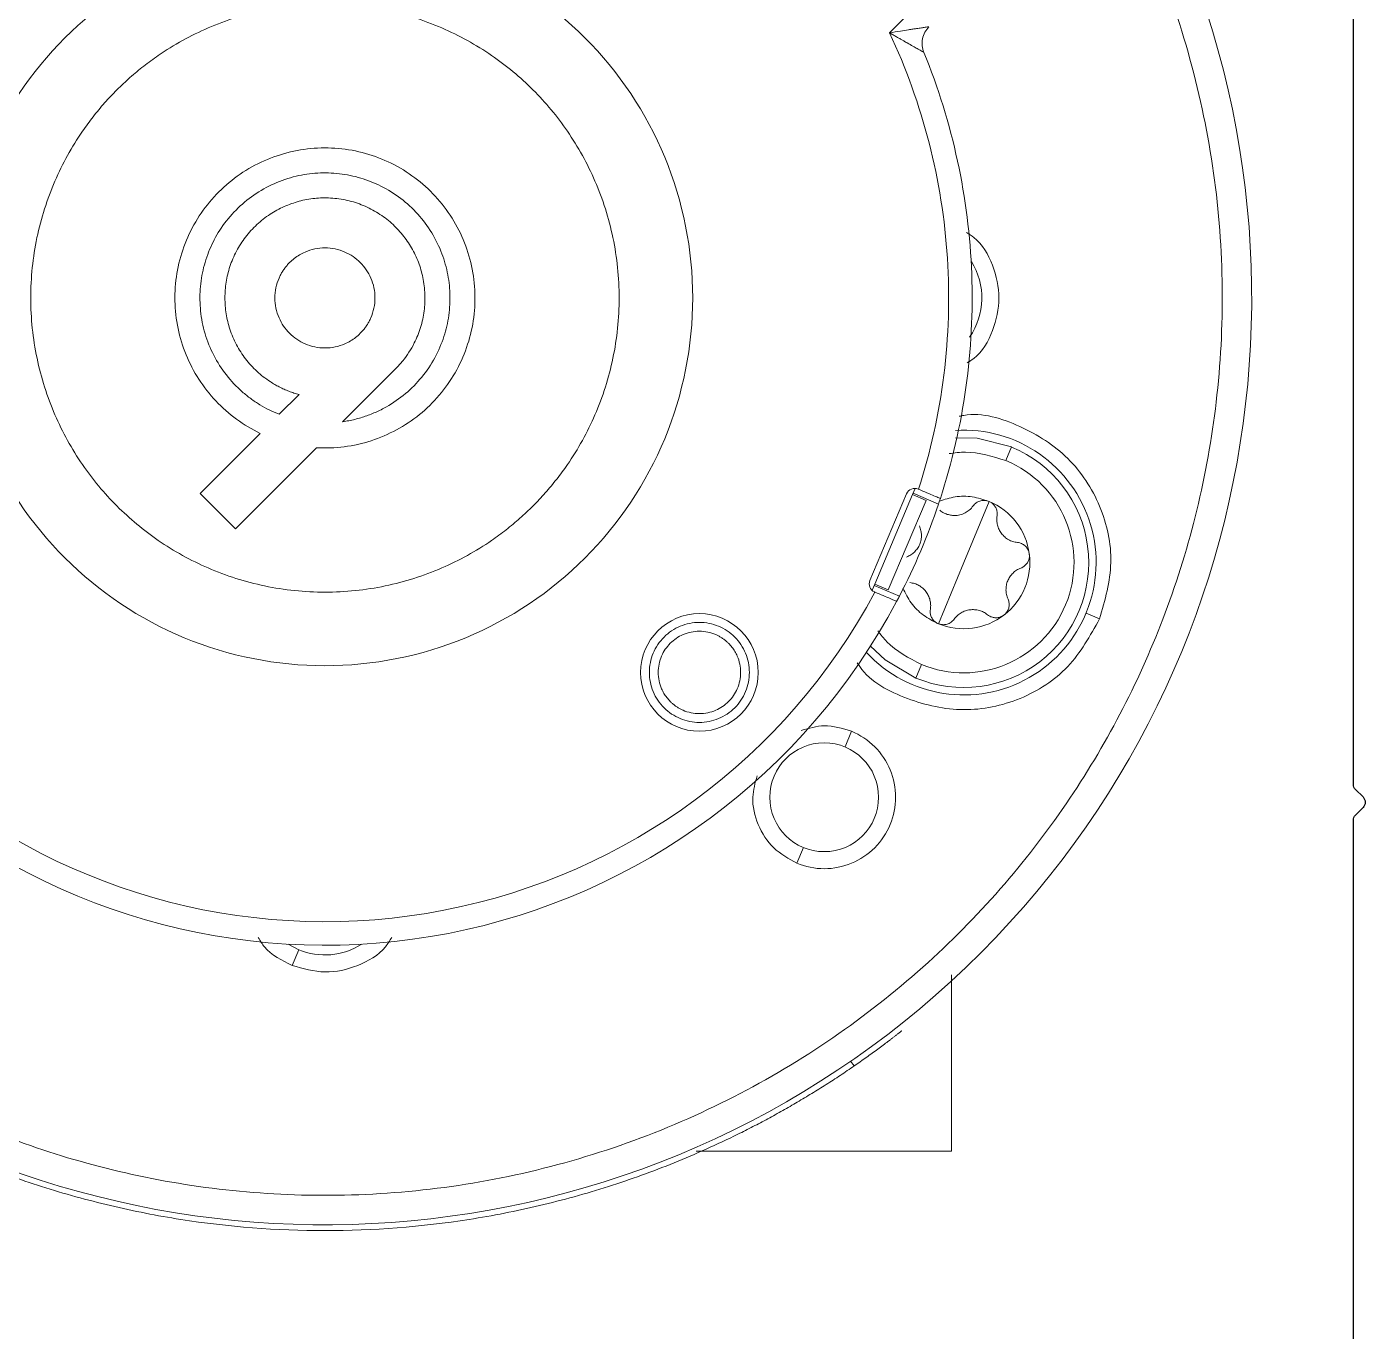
# Model space of a CAD drawing. Header units: inches. Extents: x 0 to 234, y -37 to 292.
# Drawn here: x 15.021 to 16.812, y -11 to -9.254 of the extents above; entities that cross this region are included whole.
import ezdxf

# ---------------------------------------------------------------- set-up
doc = ezdxf.new("R2010")
doc.units = ezdxf.units.IN
doc.header["$MEASUREMENT"] = 0
doc.layers.get('0').update_dxf_attribs({"lineweight": 25})

# ---------------------------------------------------------------- blocks, each defined once
blk = doc.blocks.new('A$C1483')
at = {"color": 1, "linetype": 'Continuous', "lineweight": 18}
for p, q in [((2.4669, 1.6027), (2.404, 1.6656)), ((3.1278, 1.1534), (3.1988, 1.0824)), ((3.2836, 1.0923), (3.2571, 1.1187)), ((3.309, 1.0668), (3.3895, 0.9863)), ((2.3037, 1.0486), (2.3112, 1.0304)), ((3.3422, 0.939), (3.2337, 1.0476)), ((2.4353, 0.9866), (2.4014, 0.9722)), ((2.4281, 0.9921), (2.4286, 0.9923)), ((2.4325, 0.9932), (2.4361, 0.9848)), ((2.4933, 0.8701), (2.4441, 0.986)), ((3.3895, 0.9863), (3.3422, 0.939)), ((2.3677, 0.894), (2.3338, 0.9758)), ((2.4179, 0.9771), (2.4361, 0.9848)), ((2.4687, 0.8575), (2.4179, 0.9771)), ((2.4868, 0.8652), (2.4361, 0.9848)), ((2.4016, 0.8121), (2.3677, 0.894)), ((2.4876, 0.8634), (2.4537, 0.849)), ((2.4687, 0.8575), (2.4868, 0.8652)), ((2.4868, 0.8652), (2.4904, 0.8568)), ((2.487, 0.8546), (2.4865, 0.8544)), ((2.204, 0.8262), (2.1858, 0.8186)), ((2.4242, 0.7576), (2.4317, 0.7394)), ((2.5265, 0.6472), (2.5178, 0.6682)), ((2.5909, 0.4916), (2.5822, 0.5126)), ((3.2576, 0.3759), (3.2718, 0.3833)), ((3.2576, 0.3759), (3.2663, 0.3549)), ((2.519, 0.2267), (2.5142, 0.2205)), ((2.3839, 0.1063), (2.7256, 0.1063))]:
    blk.add_line(p, q, dxfattribs=at)
at = {"color": 1, "linetype": 'Continuous', "lineweight": 18, "flags": 128}
for points in [[(2.3037, 1.0486), (2.3498, 1.0603), (2.3787, 1.0609)], [(2.4923, 0.7822), (2.4727, 0.7637), (2.4317, 0.7394)]]:
    blk.add_lwpolyline(points, dxfattribs=at)
at = {"color": 1, "linetype": 'Continuous', "lineweight": 18}
for centre, radius in [((2.7214, 0.7469), 0.0787), ((2.5544, 0.5799), 0.0728)]:
    blk.add_circle(centre, radius, dxfattribs=at)
for centre, radius, start, end in [((3.2225, 1.248), 1.2402, 146.9085, 104.1536), ((2.4351, 1.248), 0.0917, 147.9018, 214.7422), ((2.3677, 0.894), 0.1772, 86.4131, 317.2361), ((2.3677, 0.894), 0.1673, 112.5, 292.5), ((2.4332, 0.9814), 0.0118, 23, 113), ((3.2225, 1.248), 0.8661, 198.5682, 207.4318), ((2.4824, 0.8655), 0.0118, 293, 23), ((3.2225, 1.248), 0.8661, 207.9544, 310.0456), ((3.2225, 0.4606), 0.0917, 237.4623, 292.5)]:
    blk.add_arc(centre, radius, start, end, dxfattribs=at)
for points, knots in [([(2.951, 2.4177), (2.9968, 2.4267), (3.0896, 2.445), (3.2335, 2.4515), (3.3812, 2.4415), (3.5302, 2.4121), (3.6768, 2.3632), (3.8168, 2.2953), (3.9469, 2.2099), (4.0641, 2.1091), (4.1656, 1.9963), (4.2503, 1.8746), (4.3176, 1.7474), (4.3685, 1.6156), (4.4038, 1.4787), (4.423, 1.3362), (4.4249, 1.188), (4.4079, 1.0371), (4.3712, 0.8869), (4.3151, 0.7418), (4.2407, 0.6052), (4.1499, 0.4801), (4.0457, 0.3696), (3.9315, 0.2752), (3.8103, 0.1977), (3.6831, 0.1361), (3.5495, 0.0897), (3.409, 0.0588), (3.2615, 0.0448), (3.1098, 0.0492), (2.9571, 0.0735), (2.8079, 0.1175), (2.6656, 0.1804), (2.5334, 0.2606), (2.4147, 0.3553), (2.3113, 0.4614), (2.2241, 0.5759), (2.1522, 0.6976), (2.095, 0.8268), (2.0527, 0.9643), (2.0265, 1.1102), (2.0185, 1.2618), (2.03, 1.416), (2.0619, 1.5681), (2.1108, 1.7129), (2.158, 1.8015), (2.1808, 1.8443)], [0, 0, 0, 0, 0.021324, 0.04324, 0.06571, 0.08901, 0.112556, 0.136299, 0.160039, 0.183586, 0.206889, 0.229356, 0.251272, 0.272598, 0.293922, 0.315838, 0.338308, 0.361608, 0.385155, 0.408898, 0.432638, 0.456184, 0.479487, 0.501954, 0.523871, 0.545197, 0.56652, 0.588437, 0.610907, 0.634207, 0.657753, 0.681496, 0.705236, 0.728782, 0.752085, 0.774553, 0.796469, 0.817795, 0.839119, 0.861035, 0.883505, 0.906805, 0.930351, 0.954094, 0.977835, 1, 1, 1, 1]), ([(3.6162, 1.984), (3.8375, 1.8656), (3.9939, 1.6537), (4.0897, 1.1608), (4.0241, 0.9058), (3.8632, 0.7131)], [0, 0, 0, 0, 0.5, 0.5, 1, 1, 1, 1]), ([(2.8745, 0.9), (2.8289, 0.9456), (2.7925, 1.0002), (2.7432, 1.1192), (2.7304, 1.1836), (2.7304, 1.3125), (2.7432, 1.3768), (2.7925, 1.4959), (2.8289, 1.5505), (2.9201, 1.6416), (2.9746, 1.678), (3.0937, 1.7273), (3.1581, 1.7402), (3.2869, 1.7402), (3.3513, 1.7273), (3.4703, 1.678), (3.5249, 1.6416), (3.5705, 1.596)], [0, 0, 0, 0, 0.125, 0.125, 0.25, 0.25, 0.375, 0.375, 0.5, 0.5, 0.625, 0.625, 0.75, 0.75, 0.875, 0.875, 1, 1, 1, 1]), ([(2.9441, 0.9696), (2.9413, 0.9725), (2.9357, 0.9782), (2.9276, 0.9871), (2.9198, 0.9962), (2.9123, 1.0055), (2.905, 1.0151), (2.893, 1.032), (2.8775, 1.0571), (2.8604, 1.0919), (2.8466, 1.1287), (2.833, 1.1806), (2.826, 1.248), (2.8343, 1.3287), (2.8584, 1.4045), (2.8954, 1.4713), (2.9425, 1.528), (2.9993, 1.5752), (3.0661, 1.6121), (3.1418, 1.6362), (3.2225, 1.6445), (3.29, 1.6375), (3.3418, 1.6239), (3.3786, 1.6101), (3.4134, 1.5931), (3.4419, 1.5754), (3.4651, 1.5584), (3.4836, 1.5431), (3.4951, 1.532), (3.5009, 1.5264)], [0, 0, 0, 0, 0.009731, 0.019445, 0.029151, 0.038858, 0.048575, 0.05831, 0.089198, 0.120102, 0.152278, 0.18447, 0.250119, 0.315768, 0.380053, 0.441772, 0.500003, 0.558234, 0.619953, 0.684238, 0.749888, 0.815537, 0.847712, 0.879904, 0.910792, 0.941696, 0.961139, 0.98055, 1, 1, 1, 1]), ([(2.4281, 0.9921), (2.412, 1.0418), (2.4007, 1.093), (2.3878, 1.1966), (2.3862, 1.249), (2.3928, 1.3532), (2.4011, 1.405), (2.427, 1.5061), (2.4448, 1.5554), (2.4669, 1.6027)], [0, 0, 0, 0, 0.25, 0.25, 0.5, 0.5, 0.75, 0.75, 1, 1, 1, 1]), ([(2.4142, 1.6109), (2.4143, 1.6109), (2.4143, 1.6109), (2.4147, 1.6108), (2.4154, 1.6107), (2.4168, 1.6106), (2.4195, 1.6101), (2.4245, 1.6094), (2.43, 1.6086), (2.436, 1.6077), (2.4431, 1.6066), (2.4535, 1.6049), (2.462, 1.6035), (2.4669, 1.6027)], [0, 0, 0, 0, 0.03496, 0.069492, 0.103888, 0.138442, 0.222986, 0.321572, 0.443496, 0.521884, 0.616537, 0.780338, 1, 1, 1, 1]), ([(2.4142, 1.6109), (2.4186, 1.6065), (2.4216, 1.6008), (2.4241, 1.5887), (2.4234, 1.5823), (2.4211, 1.5766)], [0, 0, 0, 0, 0.5, 0.5, 1, 1, 1, 1]), ([(2.4669, 1.6027), (2.4653, 1.6018), (2.4621, 1.6), (2.4576, 1.5974), (2.4534, 1.595), (2.4496, 1.5929), (2.4463, 1.5909), (2.4416, 1.5883), (2.4359, 1.5851), (2.4302, 1.5818), (2.426, 1.5794), (2.4232, 1.5779), (2.4214, 1.5768), (2.4212, 1.5767), (2.4211, 1.5766)], [0, 0, 0, 0, 0.084256, 0.162414, 0.234437, 0.300293, 0.359963, 0.413436, 0.551823, 0.674489, 0.766109, 0.84952, 0.926652, 1, 1, 1, 1]), ([(3.5705, 1.596), (3.616, 1.5505), (3.6525, 1.4959), (3.7018, 1.3768), (3.7146, 1.3125), (3.7146, 1.1836), (3.7018, 1.1192), (3.6525, 1.0002), (3.616, 0.9456), (3.5249, 0.8545), (3.4703, 0.818), (3.3513, 0.7687), (3.2869, 0.7559), (3.1581, 0.7559), (3.0937, 0.7687), (2.9746, 0.818), (2.9201, 0.8545), (2.8745, 0.9)], [0, 0, 0, 0, 0.125, 0.125, 0.25, 0.25, 0.375, 0.375, 0.5, 0.5, 0.625, 0.625, 0.75, 0.75, 0.875, 0.875, 1, 1, 1, 1]), ([(2.3989, 0.9797), (2.3675, 1.0764), (2.3532, 1.1786), (2.3607, 1.3817), (2.3825, 1.4826), (2.4211, 1.5766)], [0, 0, 0, 0, 0.5, 0.5, 1, 1, 1, 1]), ([(3.5009, 1.5264), (3.5037, 1.5236), (3.5093, 1.5178), (3.5174, 1.509), (3.5252, 1.4999), (3.5327, 1.4905), (3.54, 1.481), (3.552, 1.464), (3.5675, 1.439), (3.5846, 1.4042), (3.5984, 1.3674), (3.612, 1.3155), (3.619, 1.248), (3.6106, 1.1673), (3.5866, 1.0916), (3.5496, 1.0248), (3.5024, 0.9681), (3.4457, 0.9209), (3.3789, 0.8839), (3.3032, 0.8599), (3.2225, 0.8515), (3.155, 0.8585), (3.1032, 0.8721), (3.0664, 0.8859), (3.0316, 0.903), (3.0031, 0.9206), (2.9799, 0.9377), (2.9614, 0.953), (2.9499, 0.9641), (2.9441, 0.9696)], [0, 0, 0, 0, 0.009731, 0.019445, 0.029151, 0.038858, 0.048575, 0.05831, 0.089198, 0.120102, 0.152278, 0.18447, 0.250119, 0.315768, 0.380053, 0.441772, 0.500003, 0.558234, 0.619953, 0.684238, 0.749888, 0.815537, 0.847712, 0.879904, 0.910792, 0.941696, 0.961139, 0.98055, 1, 1, 1, 1]), ([(3.2337, 1.0476), (3.209, 1.0462), (3.1842, 1.0494), (3.1373, 1.0646), (3.1152, 1.0765), (3.0769, 1.1075), (3.0607, 1.1266), (3.0361, 1.1694), (3.0278, 1.193), (3.0203, 1.2418), (3.0211, 1.2668), (3.0316, 1.315), (3.0413, 1.3381), (3.0685, 1.3792), (3.0859, 1.3973), (3.1261, 1.4259), (3.1488, 1.4364), (3.1966, 1.4487), (3.2216, 1.4503), (3.2705, 1.4445), (3.2945, 1.4371), (3.3381, 1.414), (3.3577, 1.3985), (3.3901, 1.3613), (3.4028, 1.3397), (3.4196, 1.2933), (3.4237, 1.2686), (3.4227, 1.2193), (3.4176, 1.1948), (3.399, 1.1491), (3.3854, 1.1281), (3.3515, 1.0922), (3.3313, 1.0775), (3.309, 1.0668)], [0, 0, 0, 0, 0.0625, 0.0625, 0.125, 0.125, 0.1875, 0.1875, 0.25, 0.25, 0.3125, 0.3125, 0.375, 0.375, 0.4375, 0.4375, 0.5, 0.5, 0.5625, 0.5625, 0.625, 0.625, 0.6875, 0.6875, 0.75, 0.75, 0.8125, 0.8125, 0.875, 0.875, 0.9375, 0.9375, 1, 1, 1, 1]), ([(3.1988, 1.0824), (3.1961, 1.0828), (3.1906, 1.0837), (3.1824, 1.0855), (3.1744, 1.0877), (3.1665, 1.0903), (3.1588, 1.0932), (3.1511, 1.0966), (3.1369, 1.1038), (3.1171, 1.1168), (3.0947, 1.1386), (3.0765, 1.1641), (3.0639, 1.192), (3.0565, 1.221), (3.0543, 1.2502), (3.0572, 1.2793), (3.0654, 1.3081), (3.0788, 1.3357), (3.0975, 1.3607), (3.1205, 1.382), (3.1465, 1.3981), (3.1744, 1.4092), (3.203, 1.4151), (3.2323, 1.416), (3.2619, 1.4116), (3.2909, 1.4018), (3.3182, 1.3864), (3.3422, 1.3664), (3.3616, 1.3426), (3.3761, 1.3165), (3.3856, 1.2888), (3.3903, 1.2599), (3.3897, 1.23), (3.3838, 1.1999), (3.3721, 1.1709), (3.3552, 1.1445), (3.3375, 1.1258), (3.3219, 1.1131), (3.3098, 1.105), (3.2971, 1.0979), (3.2881, 1.0942), (3.2836, 1.0923)], [0, 0, 0, 0, 0.00869, 0.017327, 0.025932, 0.034527, 0.043134, 0.051775, 0.06047, 0.092751, 0.125054, 0.157335, 0.189639, 0.219827, 0.250038, 0.280227, 0.310438, 0.342719, 0.375022, 0.407304, 0.439607, 0.469795, 0.500006, 0.530195, 0.560406, 0.592687, 0.62499, 0.657272, 0.689575, 0.719763, 0.749974, 0.780163, 0.810374, 0.842655, 0.874958, 0.90724, 0.939543, 0.954711, 0.969766, 0.984824, 1, 1, 1, 1]), ([(3.2571, 1.1187), (3.2594, 1.1194), (3.264, 1.1207), (3.2707, 1.1231), (3.2772, 1.1258), (3.2836, 1.1289), (3.2898, 1.1323), (3.3002, 1.1387), (3.314, 1.1494), (3.3292, 1.1662), (3.3414, 1.1852), (3.3501, 1.2056), (3.3552, 1.2267), (3.3569, 1.248), (3.3552, 1.2693), (3.3501, 1.2905), (3.3414, 1.3109), (3.3292, 1.3299), (3.314, 1.3466), (3.2965, 1.3603), (3.2774, 1.3707), (3.2573, 1.3779), (3.2363, 1.3818), (3.2145, 1.3822), (3.1925, 1.3792), (3.171, 1.3723), (3.1509, 1.3619), (3.1332, 1.3486), (3.1182, 1.3329), (3.1061, 1.3152), (3.0969, 1.296), (3.0908, 1.2751), (3.0881, 1.253), (3.0892, 1.2305), (3.0939, 1.2084), (3.1014, 1.19), (3.1098, 1.1753), (3.1181, 1.1637), (3.1246, 1.1568), (3.1278, 1.1534)], [0, 0, 0, 0, 0.010183, 0.02031, 0.030411, 0.040512, 0.050645, 0.060836, 0.092926, 0.125045, 0.157135, 0.189255, 0.21963, 0.250034, 0.280409, 0.310813, 0.342902, 0.375022, 0.407112, 0.439232, 0.469606, 0.50001, 0.530385, 0.560789, 0.592879, 0.624999, 0.657089, 0.689208, 0.719583, 0.749987, 0.780362, 0.810766, 0.842856, 0.874976, 0.907066, 0.939185, 0.959489, 0.979683, 1, 1, 1, 1]), ([(2.3639, 1.3355), (2.3606, 1.3334), (2.3445, 1.3235), (2.3271, 1.2923), (2.3174, 1.248), (2.3271, 1.2038), (2.3442, 1.1728), (2.36, 1.1631), (2.363, 1.1612)], [0, 0, 0, 0, 0.058342, 0.28051, 0.502679, 0.724847, 0.947015, 1, 1, 1, 1]), ([(3.1752, 1.2007), (3.174, 1.2019), (3.1717, 1.2044), (3.1685, 1.2083), (3.1657, 1.2125), (3.1632, 1.2169), (3.1598, 1.224), (3.1565, 1.2344), (3.1551, 1.248), (3.1565, 1.2617), (3.1605, 1.2745), (3.1668, 1.2859), (3.1749, 1.2956), (3.1846, 1.3037), (3.1961, 1.31), (3.2088, 1.3141), (3.2225, 1.3154), (3.2362, 1.3141), (3.2476, 1.3104), (3.2566, 1.3058), (3.2637, 1.3011), (3.2678, 1.2973), (3.2698, 1.2954)], [0, 0, 0, 0, 0.024147, 0.048095, 0.071981, 0.095945, 0.120123, 0.185054, 0.250086, 0.315018, 0.38005, 0.439987, 0.500024, 0.559962, 0.619998, 0.68493, 0.749962, 0.814894, 0.879926, 0.920036, 0.959846, 1, 1, 1, 1]), ([(3.2698, 1.2954), (3.271, 1.2941), (3.2733, 1.2917), (3.2764, 1.2877), (3.2793, 1.2836), (3.2818, 1.2792), (3.2852, 1.2721), (3.2885, 1.2617), (3.2899, 1.248), (3.2885, 1.2344), (3.2844, 1.2216), (3.2782, 1.2102), (3.2701, 1.2004), (3.2603, 1.1923), (3.2489, 1.1861), (3.2362, 1.182), (3.2225, 1.1806), (3.2088, 1.182), (3.1974, 1.1857), (3.1883, 1.1903), (3.1813, 1.195), (3.1772, 1.1988), (3.1752, 1.2007)], [0, 0, 0, 0, 0.024147, 0.048095, 0.071981, 0.095945, 0.120123, 0.185054, 0.250086, 0.315018, 0.38005, 0.439987, 0.500024, 0.559962, 0.619998, 0.68493, 0.749962, 0.814894, 0.879926, 0.920036, 0.959846, 1, 1, 1, 1]), ([(2.3736, 1.0897), (2.3716, 1.0901), (2.3446, 1.0958), (2.2902, 1.0786), (2.2249, 1.0373), (2.1814, 0.9713), (2.1645, 0.8935), (2.1787, 0.8436), (2.1858, 0.8186)], [0, 0, 0, 0, 0.015286, 0.212229, 0.409172, 0.606115, 0.803057, 1, 1, 1, 1]), ([(2.3112, 1.0304), (2.3292, 1.036), (2.3542, 1.0439), (2.3799, 1.0407), (2.3871, 1.0397)], [0, 0, 0, 0, 0.717031, 1, 1, 1, 1]), ([(2.3112, 1.0304), (2.2359, 0.9992), (2.2001, 0.9128), (2.2625, 0.7622), (2.3489, 0.7264), (2.4242, 0.7576)], [0, 0, 0, 0, 0.5, 0.5, 1, 1, 1, 1]), ([(2.3989, 0.9797), (2.3989, 0.9797), (2.3997, 0.98), (2.4026, 0.9813), (2.4048, 0.9822), (2.4129, 0.9856), (2.4204, 0.9888), (2.4281, 0.9921)], [0, 0, 0, 0, 0.25, 0.25, 0.5, 0.5, 1, 1, 1, 1]), ([(2.2799, 0.9055), (2.2819, 0.9208), (2.288, 0.9356), (2.3068, 0.9602), (2.3195, 0.9699), (2.3338, 0.9758)], [0, 0, 0, 0, 0.5, 0.5, 1, 1, 1, 1]), ([(2.3231, 0.9566), (2.323, 0.9575), (2.3228, 0.9592), (2.323, 0.9617), (2.3235, 0.9641), (2.3243, 0.9665), (2.3254, 0.9686), (2.3267, 0.9705), (2.3283, 0.9722), (2.33, 0.9737), (2.3318, 0.9749), (2.3332, 0.9755), (2.3338, 0.9758)], [0, 0, 0, 0, 0.110501, 0.218538, 0.324155, 0.427398, 0.528315, 0.626959, 0.723387, 0.81766, 0.909841, 1, 1, 1, 1]), ([(2.4001, 0.9762), (2.3932, 0.9784), (2.379, 0.983), (2.3559, 0.983), (2.3412, 0.9782), (2.3338, 0.9758)], [0, 0, 0, 0, 0.3175882, 0.6587941, 1, 1, 1, 1]), ([(2.3338, 0.9758), (2.3346, 0.9761), (2.3361, 0.9767), (2.3385, 0.9771), (2.341, 0.9772), (2.3436, 0.977), (2.3462, 0.9763), (2.3487, 0.9753), (2.351, 0.9738), (2.3532, 0.972), (2.3544, 0.9706), (2.355, 0.9698)], [0, 0, 0, 0, 0.1003028, 0.203111, 0.3085183, 0.4166119, 0.5274725, 0.6411748, 0.7577881, 0.8773767, 1, 1, 1, 1]), ([(2.3997, 0.9639), (2.3988, 0.9632), (2.397, 0.9619), (2.3941, 0.9602), (2.3912, 0.9589), (2.3883, 0.958), (2.3855, 0.9574), (2.3828, 0.957), (2.3786, 0.9568), (2.3727, 0.9575), (2.3659, 0.9601), (2.3597, 0.9641), (2.3566, 0.9678), (2.355, 0.9698)], [0, 0, 0, 0, 0.06916, 0.135253, 0.19831, 0.258363, 0.315454, 0.369626, 0.420936, 0.563637, 0.710477, 0.844627, 1, 1, 1, 1]), ([(2.4014, 0.9722), (2.4008, 0.9742), (2.4001, 0.9761), (2.3992, 0.9789), (2.3989, 0.9797), (2.3989, 0.9797)], [0, 0, 0, 0, 0.5, 0.5, 1, 1, 1, 1]), ([(2.3231, 0.9566), (2.3233, 0.9555), (2.3235, 0.9533), (2.3235, 0.95), (2.3232, 0.947), (2.3224, 0.943), (2.3206, 0.9381), (2.3173, 0.9327), (2.3129, 0.928), (2.3078, 0.9245), (2.3019, 0.9218), (2.2978, 0.9212), (2.2957, 0.9208)], [0, 0, 0, 0, 0.068992, 0.133694, 0.19413, 0.250333, 0.378364, 0.500409, 0.622079, 0.750212, 0.866529, 1, 1, 1, 1]), ([(2.4442, 0.9013), (2.4432, 0.9018), (2.4411, 0.9026), (2.4383, 0.9043), (2.4359, 0.906), (2.4328, 0.9087), (2.4295, 0.9127), (2.4264, 0.9183), (2.4246, 0.9244), (2.4241, 0.9306), (2.4248, 0.9369), (2.4262, 0.9408), (2.427, 0.9429)], [0, 0, 0, 0, 0.068999, 0.133697, 0.194119, 0.250295, 0.378344, 0.500381, 0.622066, 0.7502, 0.866507, 1, 1, 1, 1]), ([(2.2799, 0.9055), (2.28, 0.9063), (2.2803, 0.9079), (2.2811, 0.9102), (2.2823, 0.9125), (2.2838, 0.9146), (2.2856, 0.9165), (2.2878, 0.9181), (2.2902, 0.9194), (2.2928, 0.9204), (2.2947, 0.9207), (2.2957, 0.9208)], [0, 0, 0, 0, 0.100303, 0.203111, 0.308518, 0.416612, 0.527473, 0.641175, 0.757788, 0.877377, 1, 1, 1, 1]), ([(2.3138, 0.8237), (2.3015, 0.8331), (2.2918, 0.8458), (2.28, 0.8743), (2.2779, 0.8902), (2.2799, 0.9055)], [0, 0, 0, 0, 0.5, 0.5, 1, 1, 1, 1]), ([(2.2912, 0.8866), (2.2904, 0.8869), (2.2888, 0.8876), (2.2867, 0.889), (2.2848, 0.8907), (2.2832, 0.8925), (2.2819, 0.8945), (2.2809, 0.8967), (2.2802, 0.8989), (2.2798, 0.9011), (2.2797, 0.9033), (2.2798, 0.9048), (2.2799, 0.9055)], [0, 0, 0, 0, 0.11053, 0.21859, 0.324223, 0.427475, 0.528395, 0.627036, 0.723454, 0.817711, 0.909869, 1, 1, 1, 1]), ([(2.2912, 0.8866), (2.2923, 0.8862), (2.2943, 0.8853), (2.2971, 0.8837), (2.2995, 0.8819), (2.3026, 0.8792), (2.306, 0.8752), (2.309, 0.8696), (2.3108, 0.8636), (2.3113, 0.8574), (2.3107, 0.851), (2.3092, 0.8471), (2.3084, 0.8451)], [0, 0, 0, 0, 0.0689995, 0.1336972, 0.1941185, 0.2502947, 0.3783444, 0.5003811, 0.6220656, 0.7501999, 0.8665065, 1, 1, 1, 1]), ([(2.4123, 0.8313), (2.4122, 0.8325), (2.4119, 0.8347), (2.4119, 0.8379), (2.4122, 0.8409), (2.413, 0.845), (2.4148, 0.8499), (2.4182, 0.8553), (2.4225, 0.8599), (2.4276, 0.8635), (2.4335, 0.8661), (2.4376, 0.8668), (2.4398, 0.8671)], [0, 0, 0, 0, 0.068992, 0.1336936, 0.1941301, 0.2503328, 0.3783637, 0.5004087, 0.6220787, 0.750212, 0.8665289, 1, 1, 1, 1]), ([(2.3138, 0.8237), (2.3131, 0.8242), (2.3119, 0.8253), (2.3103, 0.8272), (2.3089, 0.8293), (2.3079, 0.8317), (2.3071, 0.8342), (2.3068, 0.8369), (2.3069, 0.8396), (2.3073, 0.8424), (2.308, 0.8442), (2.3084, 0.8451)], [0, 0, 0, 0, 0.1002716, 0.203056, 0.3084473, 0.4165327, 0.5273929, 0.6411029, 0.7577321, 0.8773446, 1, 1, 1, 1]), ([(2.4016, 0.8121), (2.4085, 0.8156), (2.4223, 0.8227), (2.4389, 0.8392), (2.4458, 0.8529), (2.4493, 0.8596)], [0, 0, 0, 0, 0.3363976, 0.6727952, 1, 1, 1, 1]), ([(2.4574, 0.842), (2.4574, 0.842), (2.457, 0.8428), (2.4556, 0.8453), (2.4547, 0.8472), (2.4537, 0.849)], [0, 0, 0, 0, 0.5, 0.5, 1, 1, 1, 1]), ([(2.4865, 0.8544), (2.4827, 0.8527), (2.4789, 0.8511), (2.4719, 0.8482), (2.4686, 0.8468), (2.4606, 0.8434), (2.4574, 0.842), (2.4574, 0.842)], [0, 0, 0, 0, 0.25, 0.25, 0.5, 0.5, 1, 1, 1, 1]), ([(3.7574, 0.6073), (3.5647, 0.4464), (3.3097, 0.3808), (2.8168, 0.4766), (2.6049, 0.633), (2.4865, 0.8544)], [0, 0, 0, 0, 0.5, 0.5, 1, 1, 1, 1]), ([(2.3357, 0.824), (2.3351, 0.8235), (2.3337, 0.8225), (2.3316, 0.8215), (2.3293, 0.8207), (2.3271, 0.8202), (2.3255, 0.8201), (2.3227, 0.82), (2.3187, 0.8206), (2.3154, 0.8227), (2.3138, 0.8237)], [0, 0, 0, 0, 0.108041, 0.212114, 0.312252, 0.408494, 0.50088, 0.515541, 0.760718, 1, 1, 1, 1]), ([(2.3357, 0.824), (2.3366, 0.8247), (2.3384, 0.8261), (2.3412, 0.8277), (2.344, 0.8289), (2.3479, 0.8302), (2.353, 0.8311), (2.3594, 0.8309), (2.3656, 0.8295), (2.3712, 0.8268), (2.3764, 0.8231), (2.3791, 0.8199), (2.3805, 0.8181)], [0, 0, 0, 0, 0.068992, 0.133694, 0.19413, 0.250333, 0.378364, 0.500409, 0.622079, 0.750212, 0.866529, 1, 1, 1, 1]), ([(2.4123, 0.8313), (2.4124, 0.8305), (2.4126, 0.8288), (2.4125, 0.8262), (2.412, 0.8238), (2.4112, 0.8215), (2.4101, 0.8194), (2.4087, 0.8174), (2.4072, 0.8157), (2.4054, 0.8143), (2.4036, 0.813), (2.4023, 0.8124), (2.4016, 0.8121)], [0, 0, 0, 0, 0.110501, 0.218538, 0.324155, 0.427398, 0.528315, 0.626959, 0.723387, 0.81766, 0.909841, 1, 1, 1, 1]), ([(2.1858, 0.8186), (2.1985, 0.796), (2.2237, 0.7506), (2.2906, 0.7076), (2.3681, 0.6916), (2.4434, 0.7086), (2.4941, 0.7349), (2.5092, 0.7582), (2.5103, 0.7599)], [0, 0, 0, 0, 0.196865, 0.393729, 0.590594, 0.787459, 0.984323, 1, 1, 1, 1]), ([(2.4016, 0.8121), (2.3873, 0.8062), (2.3715, 0.8041), (2.3408, 0.8082), (2.326, 0.8143), (2.3138, 0.8237)], [0, 0, 0, 0, 0.5, 0.5, 1, 1, 1, 1]), ([(2.4016, 0.8121), (2.4009, 0.8119), (2.3994, 0.8113), (2.3972, 0.8109), (2.3939, 0.8107), (2.3895, 0.8113), (2.3843, 0.8138), (2.3818, 0.8166), (2.3805, 0.8181)], [0, 0, 0, 0, 0.09662, 0.193649, 0.291162, 0.51031, 0.746394, 1, 1, 1, 1]), ([(2.7687, 0.6996), (2.7749, 0.7058), (2.7799, 0.7132), (2.7866, 0.7294), (2.7883, 0.7382), (2.7883, 0.7557), (2.7866, 0.7645), (2.7799, 0.7806), (2.7749, 0.7881), (2.7625, 0.8005), (2.7551, 0.8054), (2.7389, 0.8121), (2.7301, 0.8139), (2.7126, 0.8139), (2.7039, 0.8121), (2.6877, 0.8054), (2.6803, 0.8005), (2.6741, 0.7943)], [0, 0, 0, 0, 0.125, 0.125, 0.25, 0.25, 0.375, 0.375, 0.5, 0.5, 0.625, 0.625, 0.75, 0.75, 0.875, 0.875, 1, 1, 1, 1]), ([(2.4828, 0.8026), (2.4788, 0.7975), (2.4635, 0.7779), (2.4409, 0.7662), (2.4242, 0.7576)], [0, 0, 0, 0, 0.2571071, 1, 1, 1, 1]), ([(2.6741, 0.7943), (2.6679, 0.7881), (2.6629, 0.7806), (2.6562, 0.7645), (2.6545, 0.7557), (2.6545, 0.7382), (2.6562, 0.7294), (2.6629, 0.7132), (2.6679, 0.7058), (2.6803, 0.6934), (2.6877, 0.6885), (2.7039, 0.6817), (2.7126, 0.68), (2.7301, 0.68), (2.7389, 0.6817), (2.7551, 0.6885), (2.7625, 0.6934), (2.7687, 0.6996)], [0, 0, 0, 0, 0.125, 0.125, 0.25, 0.25, 0.375, 0.375, 0.5, 0.5, 0.625, 0.625, 0.75, 0.75, 0.875, 0.875, 1, 1, 1, 1]), ([(2.6824, 0.7859), (2.6834, 0.7869), (2.6854, 0.7888), (2.6887, 0.7914), (2.6921, 0.7937), (2.6957, 0.7958), (2.7016, 0.7986), (2.7101, 0.8013), (2.7214, 0.8024), (2.7326, 0.8013), (2.7464, 0.7969), (2.7613, 0.7869), (2.7714, 0.772), (2.7758, 0.7582), (2.7769, 0.7469), (2.7758, 0.7357), (2.7728, 0.7263), (2.769, 0.7188), (2.7651, 0.713), (2.7619, 0.7097), (2.7604, 0.708)], [0, 0, 0, 0, 0.02417, 0.048142, 0.072054, 0.096045, 0.120253, 0.185244, 0.250358, 0.315349, 0.380462, 0.500024, 0.619586, 0.684577, 0.74969, 0.814682, 0.879795, 0.919944, 0.959798, 1, 1, 1, 1]), ([(2.7604, 0.708), (2.7594, 0.707), (2.7574, 0.7051), (2.7541, 0.7025), (2.7507, 0.7002), (2.7471, 0.6981), (2.7412, 0.6953), (2.7326, 0.6926), (2.7214, 0.6914), (2.7101, 0.6926), (2.6963, 0.6969), (2.6815, 0.707), (2.6714, 0.7219), (2.667, 0.7357), (2.6659, 0.7469), (2.667, 0.7582), (2.67, 0.7676), (2.6738, 0.7751), (2.6777, 0.7808), (2.6808, 0.7842), (2.6824, 0.7859)], [0, 0, 0, 0, 0.02417, 0.048142, 0.072054, 0.096045, 0.120253, 0.185244, 0.250358, 0.315349, 0.380462, 0.500024, 0.619586, 0.684577, 0.74969, 0.814682, 0.879795, 0.919944, 0.959798, 1, 1, 1, 1]), ([(2.5909, 0.4916), (2.5794, 0.4868), (2.5669, 0.4843), (2.5418, 0.4843), (2.5293, 0.4868), (2.5062, 0.4964), (2.4956, 0.5035), (2.4779, 0.5212), (2.4709, 0.5318), (2.4613, 0.5549), (2.4588, 0.5674), (2.4588, 0.5924), (2.4613, 0.6049), (2.4709, 0.628), (2.4779, 0.6386), (2.4956, 0.6563), (2.5062, 0.6634), (2.5178, 0.6682)], [0, 0, 0, 0, 0.125, 0.125, 0.25, 0.25, 0.375, 0.375, 0.5, 0.5, 0.625, 0.625, 0.75, 0.75, 0.875, 0.875, 1, 1, 1, 1]), ([(2.5851, 0.6694), (2.5748, 0.6723), (2.5524, 0.6788), (2.53, 0.6719), (2.5178, 0.6682)], [0, 0, 0, 0, 0.4565019, 1, 1, 1, 1]), ([(2.5909, 0.4916), (2.602, 0.4977), (2.624, 0.51), (2.6446, 0.5425), (2.6528, 0.5774), (2.6468, 0.5991), (2.6442, 0.6086)], [0, 0, 0, 0, 0.264297, 0.528593, 0.79289, 1, 1, 1, 1]), ([(3.1331, 0.3923), (3.1358, 0.3879), (3.1462, 0.3708), (3.1781, 0.3528), (3.2226, 0.3423), (3.2517, 0.3507), (3.2663, 0.3549)], [0, 0, 0, 0, 0.1015203, 0.4010136, 0.7005068, 1, 1, 1, 1]), ([(3.2663, 0.3549), (3.2802, 0.3616), (3.2988, 0.3706), (3.3091, 0.3878), (3.3117, 0.3921)], [0, 0, 0, 0, 0.7492356, 1, 1, 1, 1]), ([(2.3839, 0.1063), (2.3839, 0.1063), (2.3839, 0.1124), (2.3839, 0.1361), (2.3839, 0.1536), (2.3839, 0.1974), (2.3839, 0.2236), (2.3839, 0.2807), (2.3839, 0.3116), (2.3839, 0.3425)], [0, 0, 0, 0, 0.25, 0.25, 0.5, 0.5, 0.75, 0.75, 1, 1, 1, 1]), ([(2.4507, 0.2672), (2.4508, 0.2672), (2.4508, 0.2672), (2.4513, 0.2668), (2.452, 0.2663), (2.4529, 0.2656), (2.4539, 0.2647), (2.4552, 0.2638), (2.4565, 0.2628), (2.4579, 0.2617), (2.4593, 0.2605), (2.4608, 0.2594), (2.4623, 0.2583), (2.4637, 0.2571), (2.4651, 0.2561), (2.4665, 0.255), (2.4678, 0.254), (2.4706, 0.2519), (2.4754, 0.2483), (2.4825, 0.243), (2.4901, 0.2375), (2.498, 0.2318), (2.506, 0.2261), (2.5115, 0.2224), (2.5142, 0.2205)], [0, 0, 0, 0, 0.045103, 0.088364, 0.129783, 0.169361, 0.207096, 0.24299, 0.277042, 0.309252, 0.33962, 0.368145, 0.394829, 0.41967, 0.442669, 0.463826, 0.48314, 0.500613, 0.587568, 0.673026, 0.756993, 0.839474, 0.920474, 1, 1, 1, 1]), ([(2.5142, 0.2205), (2.5204, 0.2162), (2.5328, 0.2077), (2.5518, 0.1954), (2.571, 0.1835), (2.5903, 0.1719), (2.6099, 0.1606), (2.6297, 0.1497), (2.6497, 0.1391), (2.6909, 0.1183), (2.7548, 0.0897), (2.8435, 0.0577), (2.9352, 0.0323), (3.0613, 0.0075), (3.2225, -0.005), (3.3837, 0.0075), (3.5098, 0.0323), (3.6014, 0.0577), (3.6902, 0.0897), (3.7581, 0.1201), (3.8074, 0.1453), (3.839, 0.1627), (3.8702, 0.181), (3.9009, 0.2002), (3.9208, 0.2137), (3.9308, 0.2205)], [0, 0, 0, 0, 0.01502, 0.030026, 0.045023, 0.060015, 0.075008, 0.090006, 0.105014, 0.120037, 0.182132, 0.24424, 0.307815, 0.371403, 0.500001, 0.6286, 0.692174, 0.755762, 0.817857, 0.879965, 0.90399, 0.927986, 0.951973, 0.975971, 1, 1, 1, 1])]:
    blk.add_open_spline(points, degree=3, knots=knots, dxfattribs=at)
blk = doc.blocks.new('A$C28736')
for p, q in [((0.1699, 3.6492), (0.1699, 5.6009)), ((0.157, 3.6322), (0.167, 3.6422)), ((0.167, 3.608), (0.157, 3.618)), ((0.1699, 2.5799), (0.1699, 3.6009))]:
    blk.add_line(p, q)
for centre, start, end in [((0.1599, 3.6492), 315, 0), ((0.1641, 3.6251), 135, 225.0002), ((0.1599, 3.6009), 0, 45.0002)]:
    blk.add_arc(centre, 0.01, start, end)

msp = doc.modelspace()

# ---------------------------------------------------------------- block references
at = {"xscale": -1}
for name, p in [('A$C28736', (16.966473, -13.91697)), ('A$C1483', (18.642786, -10.865077))]:
    msp.add_blockref(name, p, dxfattribs=at)

doc.saveas('drawing.dxf')
